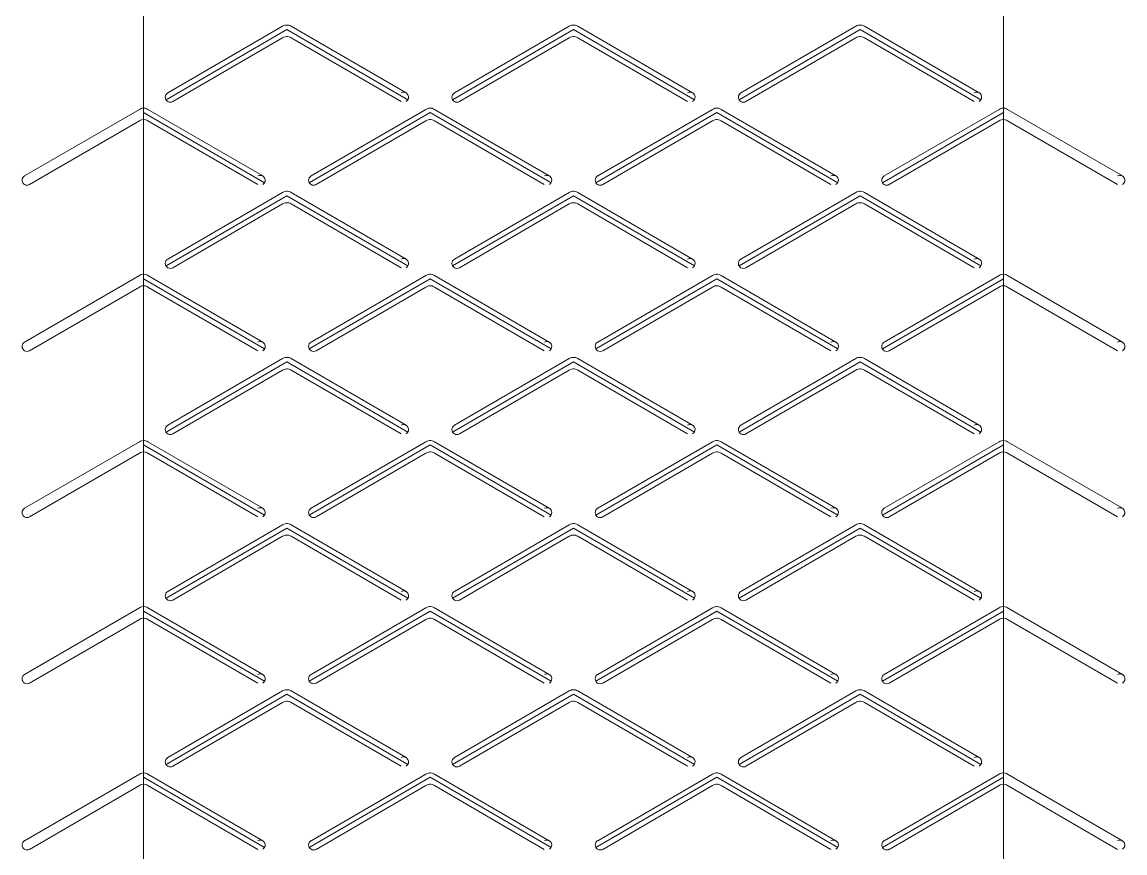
# Model space of a CAD drawing. Header units: metres. Extents: x -3 to 25, y 0 to 162.
# Drawn here: x -3.05 to 24.59, y 80.15 to 100.97 of the extents above; entities that cross this region are included whole.
import ezdxf

# ---------------------------------------------------------------- set-up
doc = ezdxf.new("R2010")
doc.units = ezdxf.units.M
doc.layers.add('TOP', color=1, linetype='Continuous', lineweight=0)

msp = doc.modelspace()

# ---------------------------------------------------------------- linework, layer by layer
at = {"layer": 'TOP'}
for p, q in [((0.606, 99.193), (3.482, 100.862)), ((3.482, 100.862), (3.513, 100.878)), ((3.513, 100.878), (3.544, 100.888)), ((3.544, 100.888), (3.575, 100.893)), ((3.575, 100.893), (3.605, 100.893)), ((3.605, 100.893), (3.636, 100.888)), ((3.636, 100.888), (3.667, 100.878)), ((3.667, 100.878), (3.698, 100.862)), ((3.698, 100.862), (6.574, 99.193)), ((7.786, 99.193), (10.662, 100.862)), ((10.662, 100.862), (10.693, 100.878)), ((10.693, 100.878), (10.724, 100.888)), ((10.724, 100.888), (10.755, 100.893)), ((10.755, 100.893), (10.785, 100.893)), ((10.785, 100.893), (10.816, 100.888)), ((10.816, 100.888), (10.847, 100.878)), ((10.847, 100.878), (10.878, 100.862)), ((10.878, 100.862), (13.754, 99.193)), ((14.966, 99.193), (17.842, 100.862)), ((17.842, 100.862), (17.873, 100.878)), ((17.873, 100.878), (17.904, 100.888)), ((17.904, 100.888), (17.935, 100.893)), ((17.935, 100.893), (17.965, 100.893)), ((17.965, 100.893), (17.996, 100.888)), ((17.996, 100.888), (18.027, 100.878)), ((18.027, 100.878), (18.058, 100.862)), ((18.058, 100.862), (20.934, 99.193)), ((0.56, 99.022), (3.59, 100.781)), ((3.482, 100.574), (3.513, 100.589)), ((3.513, 100.589), (3.544, 100.599)), ((3.544, 100.599), (3.575, 100.604)), ((3.575, 100.604), (3.605, 100.604)), ((3.59, 100.781), (6.62, 99.022)), ((3.605, 100.604), (3.636, 100.599)), ((3.636, 100.599), (3.667, 100.589)), ((3.667, 100.589), (3.698, 100.574)), ((7.74, 99.022), (10.77, 100.781)), ((10.662, 100.574), (10.693, 100.589)), ((10.693, 100.589), (10.724, 100.599)), ((10.724, 100.599), (10.755, 100.604)), ((10.755, 100.604), (10.785, 100.604)), ((10.77, 100.781), (13.8, 99.022)), ((10.785, 100.604), (10.816, 100.599)), ((10.816, 100.599), (10.847, 100.589)), ((10.847, 100.589), (10.878, 100.574)), ((14.92, 99.022), (17.95, 100.781)), ((17.842, 100.574), (17.873, 100.589)), ((17.873, 100.589), (17.904, 100.599)), ((17.904, 100.599), (17.935, 100.604)), ((17.935, 100.604), (17.965, 100.604)), ((17.95, 100.781), (20.98, 99.022)), ((17.965, 100.604), (17.996, 100.599)), ((17.996, 100.599), (18.027, 100.589)), ((18.027, 100.589), (18.058, 100.574)), ((0.731, 98.976), (3.482, 100.574)), ((3.698, 100.574), (6.449, 98.976)), ((7.911, 98.976), (10.662, 100.574)), ((10.878, 100.574), (13.629, 98.976)), ((15.091, 98.976), (17.842, 100.574)), ((18.058, 100.574), (20.809, 98.976)), ((-2.984, 97.111), (-0.108, 98.78)), ((-0.108, 98.78), (-0.077, 98.796)), ((-0.077, 98.796), (-0.046, 98.806)), ((-0.046, 98.806), (-0.015, 98.811)), ((-0.015, 98.811), (0.015, 98.811)), ((0, 98.699), (3.03, 96.94)), ((0.015, 98.811), (0.046, 98.806)), ((0.046, 98.806), (0.077, 98.796)), ((0.077, 98.796), (0.108, 98.78)), ((0.108, 98.78), (2.984, 97.111)), ((4.15, 96.94), (7.18, 98.699)), ((4.196, 97.111), (7.072, 98.78)), ((7.072, 98.78), (7.103, 98.796)), ((7.103, 98.796), (7.134, 98.806)), ((7.134, 98.806), (7.165, 98.811)), ((7.165, 98.811), (7.195, 98.811)), ((7.18, 98.699), (10.21, 96.94)), ((7.195, 98.811), (7.226, 98.806)), ((7.226, 98.806), (7.257, 98.796)), ((7.257, 98.796), (7.288, 98.78)), ((7.288, 98.78), (10.164, 97.111)), ((11.33, 96.94), (14.36, 98.699)), ((11.376, 97.111), (14.252, 98.78)), ((14.252, 98.78), (14.283, 98.796)), ((14.283, 98.796), (14.314, 98.806)), ((14.314, 98.806), (14.345, 98.811)), ((14.345, 98.811), (14.375, 98.811)), ((14.36, 98.699), (17.39, 96.94)), ((14.375, 98.811), (14.406, 98.806)), ((14.406, 98.806), (14.437, 98.796)), ((14.437, 98.796), (14.468, 98.78)), ((14.468, 98.78), (17.344, 97.111)), ((18.51, 96.94), (21.54, 98.699)), ((18.556, 97.111), (21.432, 98.78)), ((21.432, 98.78), (21.463, 98.796)), ((21.463, 98.796), (21.494, 98.806)), ((21.494, 98.806), (21.525, 98.811)), ((21.525, 98.811), (21.555, 98.811)), ((21.555, 98.811), (21.586, 98.806)), ((21.586, 98.806), (21.617, 98.796)), ((21.617, 98.796), (21.648, 98.78)), ((21.648, 98.78), (24.524, 97.111)), ((-2.859, 96.894), (-0.108, 98.492)), ((-0.108, 98.492), (-0.077, 98.507)), ((-0.077, 98.507), (-0.046, 98.517)), ((-0.046, 98.517), (-0.015, 98.522)), ((-0.015, 98.522), (0.015, 98.522)), ((0.015, 98.522), (0.046, 98.517)), ((0.046, 98.517), (0.077, 98.507)), ((0.077, 98.507), (0.108, 98.492)), ((0.108, 98.492), (2.859, 96.894)), ((4.321, 96.894), (7.072, 98.492)), ((7.072, 98.492), (7.103, 98.507)), ((7.103, 98.507), (7.134, 98.517)), ((7.134, 98.517), (7.165, 98.522)), ((7.165, 98.522), (7.195, 98.522)), ((7.195, 98.522), (7.226, 98.517)), ((7.226, 98.517), (7.257, 98.507)), ((7.257, 98.507), (7.288, 98.492)), ((7.288, 98.492), (10.039, 96.894)), ((11.501, 96.894), (14.252, 98.492)), ((14.252, 98.492), (14.283, 98.507)), ((14.283, 98.507), (14.314, 98.517)), ((14.314, 98.517), (14.345, 98.522)), ((14.345, 98.522), (14.375, 98.522)), ((14.375, 98.522), (14.406, 98.517)), ((14.406, 98.517), (14.437, 98.507)), ((14.437, 98.507), (14.468, 98.492)), ((14.468, 98.492), (17.219, 96.894)), ((18.681, 96.894), (21.432, 98.492)), ((21.432, 98.492), (21.463, 98.507)), ((21.463, 98.507), (21.494, 98.517)), ((21.494, 98.517), (21.525, 98.522)), ((21.525, 98.522), (21.555, 98.522)), ((21.555, 98.522), (21.586, 98.517)), ((21.586, 98.517), (21.617, 98.507)), ((21.617, 98.507), (21.648, 98.492)), ((21.648, 98.492), (24.399, 96.894)), ((3.513, 96.713), (3.544, 96.724)), ((3.544, 96.724), (3.575, 96.729)), ((3.575, 96.729), (3.605, 96.729)), ((3.605, 96.729), (3.636, 96.724)), ((3.636, 96.724), (3.667, 96.713)), ((10.693, 96.713), (10.724, 96.724)), ((10.724, 96.724), (10.755, 96.729)), ((10.755, 96.729), (10.785, 96.729)), ((10.785, 96.729), (10.816, 96.724)), ((10.816, 96.724), (10.847, 96.713)), ((17.873, 96.713), (17.904, 96.724)), ((17.904, 96.724), (17.935, 96.729)), ((17.935, 96.729), (17.965, 96.729)), ((17.965, 96.729), (17.996, 96.724)), ((17.996, 96.724), (18.027, 96.713)), ((0.56, 94.858), (3.59, 96.616)), ((0.606, 95.028), (3.482, 96.698)), ((3.482, 96.698), (3.513, 96.713)), ((3.59, 96.616), (6.62, 94.858)), ((3.667, 96.713), (3.698, 96.698)), ((3.698, 96.698), (6.574, 95.028)), ((7.74, 94.858), (10.77, 96.616)), ((7.786, 95.028), (10.662, 96.698)), ((10.662, 96.698), (10.693, 96.713)), ((10.77, 96.616), (13.8, 94.858)), ((10.847, 96.713), (10.878, 96.698)), ((10.878, 96.698), (13.754, 95.028)), ((14.92, 94.858), (17.95, 96.616)), ((14.966, 95.028), (17.842, 96.698)), ((17.842, 96.698), (17.873, 96.713)), ((17.95, 96.616), (20.98, 94.858)), ((18.027, 96.713), (18.058, 96.698)), ((18.058, 96.698), (20.934, 95.028)), ((0.731, 94.812), (3.482, 96.409)), ((3.482, 96.409), (3.513, 96.425)), ((3.513, 96.425), (3.544, 96.435)), ((3.544, 96.435), (3.575, 96.44)), ((3.575, 96.44), (3.605, 96.44)), ((3.605, 96.44), (3.636, 96.435)), ((3.636, 96.435), (3.667, 96.425)), ((3.667, 96.425), (3.698, 96.409)), ((3.698, 96.409), (6.449, 94.812)), ((7.911, 94.812), (10.662, 96.409)), ((10.662, 96.409), (10.693, 96.425)), ((10.693, 96.425), (10.724, 96.435)), ((10.724, 96.435), (10.755, 96.44)), ((10.755, 96.44), (10.785, 96.44)), ((10.785, 96.44), (10.816, 96.435)), ((10.816, 96.435), (10.847, 96.425)), ((10.847, 96.425), (10.878, 96.409)), ((10.878, 96.409), (13.629, 94.812)), ((15.091, 94.812), (17.842, 96.409)), ((17.842, 96.409), (17.873, 96.425)), ((17.873, 96.425), (17.904, 96.435)), ((17.904, 96.435), (17.935, 96.44)), ((17.935, 96.44), (17.965, 96.44)), ((17.965, 96.44), (17.996, 96.435)), ((17.996, 96.435), (18.027, 96.425)), ((18.027, 96.425), (18.058, 96.409)), ((18.058, 96.409), (20.809, 94.812)), ((-2.984, 92.946), (-0.108, 94.616)), ((-0.108, 94.616), (-0.077, 94.631)), ((-0.077, 94.631), (-0.046, 94.641)), ((-0.046, 94.641), (-0.015, 94.647)), ((-0.015, 94.647), (0.015, 94.647)), ((0, 94.534), (3.03, 92.775)), ((0.015, 94.647), (0.046, 94.641)), ((0.046, 94.641), (0.077, 94.631)), ((0.077, 94.631), (0.108, 94.616)), ((0.108, 94.616), (2.984, 92.946)), ((4.15, 92.775), (7.18, 94.534)), ((4.196, 92.946), (7.072, 94.616)), ((7.072, 94.616), (7.103, 94.631)), ((7.103, 94.631), (7.134, 94.641)), ((7.134, 94.641), (7.165, 94.647)), ((7.165, 94.647), (7.195, 94.647)), ((7.18, 94.534), (10.21, 92.775)), ((7.195, 94.647), (7.226, 94.641)), ((7.226, 94.641), (7.257, 94.631)), ((7.257, 94.631), (7.288, 94.616)), ((7.288, 94.616), (10.164, 92.946)), ((11.33, 92.775), (14.36, 94.534)), ((11.376, 92.946), (14.252, 94.616)), ((14.252, 94.616), (14.283, 94.631)), ((14.283, 94.631), (14.314, 94.641)), ((14.314, 94.641), (14.345, 94.647)), ((14.345, 94.647), (14.375, 94.647)), ((14.36, 94.534), (17.39, 92.775)), ((14.375, 94.647), (14.406, 94.641)), ((14.406, 94.641), (14.437, 94.631)), ((14.437, 94.631), (14.468, 94.616)), ((14.468, 94.616), (17.344, 92.946)), ((18.51, 92.775), (21.54, 94.534)), ((18.556, 92.946), (21.432, 94.616)), ((21.432, 94.616), (21.463, 94.631)), ((21.463, 94.631), (21.494, 94.641)), ((21.494, 94.641), (21.525, 94.647)), ((21.525, 94.647), (21.555, 94.647)), ((21.555, 94.647), (21.586, 94.641)), ((21.586, 94.641), (21.617, 94.631)), ((21.617, 94.631), (21.648, 94.616)), ((21.648, 94.616), (24.524, 92.946)), ((-2.859, 92.73), (-0.108, 94.327)), ((-0.108, 94.327), (-0.077, 94.343)), ((-0.077, 94.343), (-0.046, 94.353)), ((-0.046, 94.353), (-0.015, 94.358)), ((-0.015, 94.358), (0.015, 94.358)), ((0.015, 94.358), (0.046, 94.353)), ((0.046, 94.353), (0.077, 94.343)), ((0.077, 94.343), (0.108, 94.327)), ((0.108, 94.327), (2.859, 92.73)), ((4.321, 92.73), (7.072, 94.327)), ((7.072, 94.327), (7.103, 94.343)), ((7.103, 94.343), (7.134, 94.353)), ((7.134, 94.353), (7.165, 94.358)), ((7.165, 94.358), (7.195, 94.358)), ((7.195, 94.358), (7.226, 94.353)), ((7.226, 94.353), (7.257, 94.343)), ((7.257, 94.343), (7.288, 94.327)), ((7.288, 94.327), (10.039, 92.73)), ((11.501, 92.73), (14.252, 94.327)), ((14.252, 94.327), (14.283, 94.343)), ((14.283, 94.343), (14.314, 94.353)), ((14.314, 94.353), (14.345, 94.358)), ((14.345, 94.358), (14.375, 94.358)), ((14.375, 94.358), (14.406, 94.353)), ((14.406, 94.353), (14.437, 94.343)), ((14.437, 94.343), (14.468, 94.327)), ((14.468, 94.327), (17.219, 92.73)), ((18.681, 92.73), (21.432, 94.327)), ((21.432, 94.327), (21.463, 94.343)), ((21.463, 94.343), (21.494, 94.353)), ((21.494, 94.353), (21.525, 94.358)), ((21.525, 94.358), (21.555, 94.358)), ((21.555, 94.358), (21.586, 94.353)), ((21.586, 94.353), (21.617, 94.343)), ((21.617, 94.343), (21.648, 94.327)), ((21.648, 94.327), (24.399, 92.73)), ((0.56, 90.693), (3.59, 92.452)), ((0.606, 90.864), (3.482, 92.534)), ((3.482, 92.534), (3.513, 92.549)), ((3.513, 92.549), (3.544, 92.559)), ((3.544, 92.559), (3.575, 92.564)), ((3.575, 92.564), (3.605, 92.564)), ((3.59, 92.452), (6.62, 90.693)), ((3.605, 92.564), (3.636, 92.559)), ((3.636, 92.559), (3.667, 92.549)), ((3.667, 92.549), (3.698, 92.534)), ((3.698, 92.534), (6.574, 90.864)), ((7.74, 90.693), (10.77, 92.452)), ((7.786, 90.864), (10.662, 92.534)), ((10.662, 92.534), (10.693, 92.549)), ((10.693, 92.549), (10.724, 92.559)), ((10.724, 92.559), (10.755, 92.564)), ((10.755, 92.564), (10.785, 92.564)), ((10.77, 92.452), (13.8, 90.693)), ((10.785, 92.564), (10.816, 92.559)), ((10.816, 92.559), (10.847, 92.549)), ((10.847, 92.549), (10.878, 92.534)), ((10.878, 92.534), (13.754, 90.864)), ((14.92, 90.693), (17.95, 92.452)), ((14.966, 90.864), (17.842, 92.534)), ((17.842, 92.534), (17.873, 92.549)), ((17.873, 92.549), (17.904, 92.559)), ((17.904, 92.559), (17.935, 92.564)), ((17.935, 92.564), (17.965, 92.564)), ((17.95, 92.452), (20.98, 90.693)), ((17.965, 92.564), (17.996, 92.559)), ((17.996, 92.559), (18.027, 92.549)), ((18.027, 92.549), (18.058, 92.534)), ((18.058, 92.534), (20.934, 90.864)), ((0.731, 90.647), (3.482, 92.245)), ((3.482, 92.245), (3.513, 92.26)), ((3.513, 92.26), (3.544, 92.271)), ((3.544, 92.271), (3.575, 92.276)), ((3.575, 92.276), (3.605, 92.276)), ((3.605, 92.276), (3.636, 92.271)), ((3.636, 92.271), (3.667, 92.26)), ((3.667, 92.26), (3.698, 92.245)), ((3.698, 92.245), (6.449, 90.647)), ((7.911, 90.647), (10.662, 92.245)), ((10.662, 92.245), (10.693, 92.26)), ((10.693, 92.26), (10.724, 92.271)), ((10.724, 92.271), (10.755, 92.276)), ((10.755, 92.276), (10.785, 92.276)), ((10.785, 92.276), (10.816, 92.271)), ((10.816, 92.271), (10.847, 92.26)), ((10.847, 92.26), (10.878, 92.245)), ((10.878, 92.245), (13.629, 90.647)), ((15.091, 90.647), (17.842, 92.245)), ((17.842, 92.245), (17.873, 92.26)), ((17.873, 92.26), (17.904, 92.271)), ((17.904, 92.271), (17.935, 92.276)), ((17.935, 92.276), (17.965, 92.276)), ((17.965, 92.276), (17.996, 92.271)), ((17.996, 92.271), (18.027, 92.26)), ((18.027, 92.26), (18.058, 92.245)), ((18.058, 92.245), (20.809, 90.647)), ((-2.984, 88.782), (-0.108, 90.451)), ((-0.108, 90.451), (-0.077, 90.467)), ((-0.077, 90.467), (-0.046, 90.477)), ((-0.046, 90.477), (-0.015, 90.482)), ((-0.015, 90.482), (0.015, 90.482)), ((0, 90.37), (3.03, 88.611)), ((0.015, 90.482), (0.046, 90.477)), ((0.046, 90.477), (0.077, 90.467)), ((0.077, 90.467), (0.108, 90.451)), ((0.108, 90.451), (2.984, 88.782)), ((4.15, 88.611), (7.18, 90.37)), ((4.196, 88.782), (7.072, 90.451)), ((7.072, 90.451), (7.103, 90.467)), ((7.103, 90.467), (7.134, 90.477)), ((7.134, 90.477), (7.165, 90.482)), ((7.165, 90.482), (7.195, 90.482)), ((7.18, 90.37), (10.21, 88.611)), ((7.195, 90.482), (7.226, 90.477)), ((7.226, 90.477), (7.257, 90.467)), ((7.257, 90.467), (7.288, 90.451)), ((7.288, 90.451), (10.164, 88.782)), ((11.33, 88.611), (14.36, 90.37)), ((11.376, 88.782), (14.252, 90.451)), ((14.252, 90.451), (14.283, 90.467)), ((14.283, 90.467), (14.314, 90.477)), ((14.314, 90.477), (14.345, 90.482)), ((14.345, 90.482), (14.375, 90.482)), ((14.36, 90.37), (17.39, 88.611)), ((14.375, 90.482), (14.406, 90.477)), ((14.406, 90.477), (14.437, 90.467)), ((14.437, 90.467), (14.468, 90.451)), ((14.468, 90.451), (17.344, 88.782)), ((18.51, 88.611), (21.54, 90.37)), ((18.556, 88.782), (21.432, 90.451)), ((21.432, 90.451), (21.463, 90.467)), ((21.463, 90.467), (21.494, 90.477)), ((21.494, 90.477), (21.525, 90.482)), ((21.525, 90.482), (21.555, 90.482)), ((21.555, 90.482), (21.586, 90.477)), ((21.586, 90.477), (21.617, 90.467)), ((21.617, 90.467), (21.648, 90.451)), ((21.648, 90.451), (24.524, 88.782)), ((-2.859, 88.565), (-0.108, 90.163)), ((-0.108, 90.163), (-0.077, 90.178)), ((-0.077, 90.178), (-0.046, 90.188)), ((-0.046, 90.188), (-0.015, 90.194)), ((-0.015, 90.194), (0.015, 90.194)), ((0.015, 90.194), (0.046, 90.188)), ((0.046, 90.188), (0.077, 90.178)), ((0.077, 90.178), (0.108, 90.163)), ((0.108, 90.163), (2.859, 88.565)), ((4.321, 88.565), (7.072, 90.163)), ((7.072, 90.163), (7.103, 90.178)), ((7.103, 90.178), (7.134, 90.188)), ((7.134, 90.188), (7.165, 90.194)), ((7.165, 90.194), (7.195, 90.194)), ((7.195, 90.194), (7.226, 90.188)), ((7.226, 90.188), (7.257, 90.178)), ((7.257, 90.178), (7.288, 90.163)), ((7.288, 90.163), (10.039, 88.565)), ((11.501, 88.565), (14.252, 90.163)), ((14.252, 90.163), (14.283, 90.178)), ((14.283, 90.178), (14.314, 90.188)), ((14.314, 90.188), (14.345, 90.194)), ((14.345, 90.194), (14.375, 90.194)), ((14.375, 90.194), (14.406, 90.188)), ((14.406, 90.188), (14.437, 90.178)), ((14.437, 90.178), (14.468, 90.163)), ((14.468, 90.163), (17.219, 88.565)), ((18.681, 88.565), (21.432, 90.163)), ((21.432, 90.163), (21.463, 90.178)), ((21.463, 90.178), (21.494, 90.188)), ((21.494, 90.188), (21.525, 90.194)), ((21.525, 90.194), (21.555, 90.194)), ((21.555, 90.194), (21.586, 90.188)), ((21.586, 90.188), (21.617, 90.178)), ((21.617, 90.178), (21.648, 90.163)), ((21.648, 90.163), (24.399, 88.565)), ((0.56, 86.529), (3.59, 88.288)), ((0.606, 86.7), (3.482, 88.369)), ((3.482, 88.369), (3.513, 88.385)), ((3.513, 88.385), (3.544, 88.395)), ((3.544, 88.395), (3.575, 88.4)), ((3.575, 88.4), (3.605, 88.4)), ((3.59, 88.288), (6.62, 86.529)), ((3.605, 88.4), (3.636, 88.395)), ((3.636, 88.395), (3.667, 88.385)), ((3.667, 88.385), (3.698, 88.369)), ((3.698, 88.369), (6.574, 86.7)), ((7.74, 86.529), (10.77, 88.288)), ((7.786, 86.7), (10.662, 88.369)), ((10.662, 88.369), (10.693, 88.385)), ((10.693, 88.385), (10.724, 88.395)), ((10.724, 88.395), (10.755, 88.4)), ((10.755, 88.4), (10.785, 88.4)), ((10.77, 88.288), (13.8, 86.529)), ((10.785, 88.4), (10.816, 88.395)), ((10.816, 88.395), (10.847, 88.385)), ((10.847, 88.385), (10.878, 88.369)), ((10.878, 88.369), (13.754, 86.7)), ((14.92, 86.529), (17.95, 88.288)), ((14.966, 86.7), (17.842, 88.369)), ((17.842, 88.369), (17.873, 88.385)), ((17.873, 88.385), (17.904, 88.395)), ((17.904, 88.395), (17.935, 88.4)), ((17.935, 88.4), (17.965, 88.4)), ((17.95, 88.288), (20.98, 86.529)), ((17.965, 88.4), (17.996, 88.395)), ((17.996, 88.395), (18.027, 88.385)), ((18.027, 88.385), (18.058, 88.369)), ((18.058, 88.369), (20.934, 86.7)), ((0.731, 86.483), (3.482, 88.081)), ((3.482, 88.081), (3.513, 88.096)), ((3.513, 88.096), (3.544, 88.106)), ((3.544, 88.106), (3.575, 88.111)), ((3.575, 88.111), (3.605, 88.111)), ((3.605, 88.111), (3.636, 88.106)), ((3.636, 88.106), (3.667, 88.096)), ((3.667, 88.096), (3.698, 88.081)), ((3.698, 88.081), (6.449, 86.483)), ((7.911, 86.483), (10.662, 88.081)), ((10.662, 88.081), (10.693, 88.096)), ((10.693, 88.096), (10.724, 88.106)), ((10.724, 88.106), (10.755, 88.111)), ((10.755, 88.111), (10.785, 88.111)), ((10.785, 88.111), (10.816, 88.106)), ((10.816, 88.106), (10.847, 88.096)), ((10.847, 88.096), (10.878, 88.081)), ((10.878, 88.081), (13.629, 86.483)), ((15.091, 86.483), (17.842, 88.081)), ((17.842, 88.081), (17.873, 88.096)), ((17.873, 88.096), (17.904, 88.106)), ((17.904, 88.106), (17.935, 88.111)), ((17.935, 88.111), (17.965, 88.111)), ((17.965, 88.111), (17.996, 88.106)), ((17.996, 88.106), (18.027, 88.096)), ((18.027, 88.096), (18.058, 88.081)), ((18.058, 88.081), (20.809, 86.483)), ((-2.984, 84.617), (-0.108, 86.287)), ((-0.108, 86.287), (-0.077, 86.302)), ((-0.077, 86.302), (-0.046, 86.313)), ((-0.046, 86.313), (-0.015, 86.318)), ((-0.015, 86.318), (0.015, 86.318)), ((0.015, 86.318), (0.046, 86.313)), ((0.046, 86.313), (0.077, 86.302)), ((0.077, 86.302), (0.108, 86.287)), ((0.108, 86.287), (2.984, 84.617)), ((4.196, 84.617), (7.072, 86.287)), ((7.072, 86.287), (7.103, 86.302)), ((7.103, 86.302), (7.134, 86.313)), ((7.134, 86.313), (7.165, 86.318)), ((7.165, 86.318), (7.195, 86.318)), ((7.195, 86.318), (7.226, 86.313)), ((7.226, 86.313), (7.257, 86.302)), ((7.257, 86.302), (7.288, 86.287)), ((7.288, 86.287), (10.164, 84.617)), ((11.376, 84.617), (14.252, 86.287)), ((14.252, 86.287), (14.283, 86.302)), ((14.283, 86.302), (14.314, 86.313)), ((14.314, 86.313), (14.345, 86.318)), ((14.345, 86.318), (14.375, 86.318)), ((14.375, 86.318), (14.406, 86.313)), ((14.406, 86.313), (14.437, 86.302)), ((14.437, 86.302), (14.468, 86.287)), ((14.468, 86.287), (17.344, 84.617)), ((18.556, 84.617), (21.432, 86.287)), ((21.432, 86.287), (21.463, 86.302)), ((21.463, 86.302), (21.494, 86.313)), ((21.494, 86.313), (21.525, 86.318)), ((21.525, 86.318), (21.555, 86.318)), ((21.555, 86.318), (21.586, 86.313)), ((21.586, 86.313), (21.617, 86.302)), ((21.617, 86.302), (21.648, 86.287)), ((21.648, 86.287), (24.524, 84.617)), ((-2.859, 84.401), (-0.108, 85.998)), ((-0.108, 85.998), (-0.077, 86.014)), ((-0.077, 86.014), (-0.046, 86.024)), ((-0.046, 86.024), (-0.015, 86.029)), ((-0.015, 86.029), (0.015, 86.029)), ((0, 86.205), (3.03, 84.447)), ((0.015, 86.029), (0.046, 86.024)), ((0.046, 86.024), (0.077, 86.014)), ((0.077, 86.014), (0.108, 85.998)), ((0.108, 85.998), (2.859, 84.401)), ((4.15, 84.447), (7.18, 86.205)), ((4.321, 84.401), (7.072, 85.998)), ((7.072, 85.998), (7.103, 86.014)), ((7.103, 86.014), (7.134, 86.024)), ((7.134, 86.024), (7.165, 86.029)), ((7.165, 86.029), (7.195, 86.029)), ((7.18, 86.205), (10.21, 84.447)), ((7.195, 86.029), (7.226, 86.024)), ((7.226, 86.024), (7.257, 86.014)), ((7.257, 86.014), (7.288, 85.998)), ((7.288, 85.998), (10.039, 84.401)), ((11.33, 84.447), (14.36, 86.205)), ((11.501, 84.401), (14.252, 85.998)), ((14.252, 85.998), (14.283, 86.014)), ((14.283, 86.014), (14.314, 86.024)), ((14.314, 86.024), (14.345, 86.029)), ((14.345, 86.029), (14.375, 86.029)), ((14.36, 86.205), (17.39, 84.447)), ((14.375, 86.029), (14.406, 86.024)), ((14.406, 86.024), (14.437, 86.014)), ((14.437, 86.014), (14.468, 85.998)), ((14.468, 85.998), (17.219, 84.401)), ((18.51, 84.447), (21.54, 86.205)), ((18.681, 84.401), (21.432, 85.998)), ((21.432, 85.998), (21.463, 86.014)), ((21.463, 86.014), (21.494, 86.024)), ((21.494, 86.024), (21.525, 86.029)), ((21.525, 86.029), (21.555, 86.029)), ((21.555, 86.029), (21.586, 86.024)), ((21.586, 86.024), (21.617, 86.014)), ((21.617, 86.014), (21.648, 85.998)), ((21.648, 85.998), (24.399, 84.401)), ((0.56, 82.364), (3.59, 84.123)), ((0.606, 82.535), (3.482, 84.205)), ((3.482, 84.205), (3.513, 84.22)), ((3.513, 84.22), (3.544, 84.23)), ((3.544, 84.23), (3.575, 84.236)), ((3.575, 84.236), (3.605, 84.236)), ((3.59, 84.123), (6.62, 82.364)), ((3.605, 84.236), (3.636, 84.23)), ((3.636, 84.23), (3.667, 84.22)), ((3.667, 84.22), (3.698, 84.205)), ((3.698, 84.205), (6.574, 82.535)), ((7.74, 82.364), (10.77, 84.123)), ((7.786, 82.535), (10.662, 84.205)), ((10.662, 84.205), (10.693, 84.22)), ((10.693, 84.22), (10.724, 84.23)), ((10.724, 84.23), (10.755, 84.236)), ((10.755, 84.236), (10.785, 84.236)), ((10.77, 84.123), (13.8, 82.364)), ((10.785, 84.236), (10.816, 84.23)), ((10.816, 84.23), (10.847, 84.22)), ((10.847, 84.22), (10.878, 84.205)), ((10.878, 84.205), (13.754, 82.535)), ((14.92, 82.364), (17.95, 84.123)), ((14.966, 82.535), (17.842, 84.205)), ((17.842, 84.205), (17.873, 84.22)), ((17.873, 84.22), (17.904, 84.23)), ((17.904, 84.23), (17.935, 84.236)), ((17.935, 84.236), (17.965, 84.236)), ((17.95, 84.123), (20.98, 82.364)), ((17.965, 84.236), (17.996, 84.23)), ((17.996, 84.23), (18.027, 84.22)), ((18.027, 84.22), (18.058, 84.205)), ((18.058, 84.205), (20.934, 82.535)), ((0.731, 82.319), (3.482, 83.916)), ((3.482, 83.916), (3.513, 83.932)), ((3.513, 83.932), (3.544, 83.942)), ((3.544, 83.942), (3.575, 83.947)), ((3.575, 83.947), (3.605, 83.947)), ((3.605, 83.947), (3.636, 83.942)), ((3.636, 83.942), (3.667, 83.932)), ((3.667, 83.932), (3.698, 83.916)), ((3.698, 83.916), (6.449, 82.319)), ((7.911, 82.319), (10.662, 83.916)), ((10.662, 83.916), (10.693, 83.932)), ((10.693, 83.932), (10.724, 83.942)), ((10.724, 83.942), (10.755, 83.947)), ((10.755, 83.947), (10.785, 83.947)), ((10.785, 83.947), (10.816, 83.942)), ((10.816, 83.942), (10.847, 83.932)), ((10.847, 83.932), (10.878, 83.916)), ((10.878, 83.916), (13.629, 82.319)), ((15.091, 82.319), (17.842, 83.916)), ((17.842, 83.916), (17.873, 83.932)), ((17.873, 83.932), (17.904, 83.942)), ((17.904, 83.942), (17.935, 83.947)), ((17.935, 83.947), (17.965, 83.947)), ((17.965, 83.947), (17.996, 83.942)), ((17.996, 83.942), (18.027, 83.932)), ((18.027, 83.932), (18.058, 83.916)), ((18.058, 83.916), (20.809, 82.319)), ((-2.984, 80.453), (-0.108, 82.123)), ((-0.108, 82.123), (-0.077, 82.138)), ((-0.077, 82.138), (-0.046, 82.148)), ((-0.046, 82.148), (-0.015, 82.153)), ((-0.015, 82.153), (0.015, 82.153)), ((0.015, 82.153), (0.046, 82.148)), ((0.046, 82.148), (0.077, 82.138)), ((0.077, 82.138), (0.108, 82.123)), ((0.108, 82.123), (2.984, 80.453)), ((4.196, 80.453), (7.072, 82.123)), ((7.072, 82.123), (7.103, 82.138)), ((7.103, 82.138), (7.134, 82.148)), ((7.134, 82.148), (7.165, 82.153)), ((7.165, 82.153), (7.195, 82.153)), ((7.195, 82.153), (7.226, 82.148)), ((7.226, 82.148), (7.257, 82.138)), ((7.257, 82.138), (7.288, 82.123)), ((7.288, 82.123), (10.164, 80.453)), ((11.376, 80.453), (14.252, 82.123)), ((14.252, 82.123), (14.283, 82.138)), ((14.283, 82.138), (14.314, 82.148)), ((14.314, 82.148), (14.345, 82.153)), ((14.345, 82.153), (14.375, 82.153)), ((14.375, 82.153), (14.406, 82.148)), ((14.406, 82.148), (14.437, 82.138)), ((14.437, 82.138), (14.468, 82.123)), ((14.468, 82.123), (17.344, 80.453)), ((18.556, 80.453), (21.432, 82.123)), ((21.432, 82.123), (21.463, 82.138)), ((21.463, 82.138), (21.494, 82.148)), ((21.494, 82.148), (21.525, 82.153)), ((21.525, 82.153), (21.555, 82.153)), ((21.555, 82.153), (21.586, 82.148)), ((21.586, 82.148), (21.617, 82.138)), ((21.617, 82.138), (21.648, 82.123)), ((21.648, 82.123), (24.524, 80.453)), ((-2.859, 80.236), (-0.108, 81.834)), ((-0.108, 81.834), (-0.077, 81.849)), ((-0.077, 81.849), (-0.046, 81.86)), ((-0.046, 81.86), (-0.015, 81.865)), ((-0.015, 81.865), (0.015, 81.865)), ((0, 82.041), (3.03, 80.282)), ((0.015, 81.865), (0.046, 81.86)), ((0.046, 81.86), (0.077, 81.849)), ((0.077, 81.849), (0.108, 81.834)), ((0.108, 81.834), (2.859, 80.236)), ((4.15, 80.282), (7.18, 82.041)), ((4.321, 80.236), (7.072, 81.834)), ((7.072, 81.834), (7.103, 81.849)), ((7.103, 81.849), (7.134, 81.86)), ((7.134, 81.86), (7.165, 81.865)), ((7.165, 81.865), (7.195, 81.865)), ((7.18, 82.041), (10.21, 80.282)), ((7.195, 81.865), (7.226, 81.86)), ((7.226, 81.86), (7.257, 81.849)), ((7.257, 81.849), (7.288, 81.834)), ((7.288, 81.834), (10.039, 80.236)), ((11.33, 80.282), (14.36, 82.041)), ((11.501, 80.236), (14.252, 81.834)), ((14.252, 81.834), (14.283, 81.849)), ((14.283, 81.849), (14.314, 81.86)), ((14.314, 81.86), (14.345, 81.865)), ((14.345, 81.865), (14.375, 81.865)), ((14.36, 82.041), (17.39, 80.282)), ((14.375, 81.865), (14.406, 81.86)), ((14.406, 81.86), (14.437, 81.849)), ((14.437, 81.849), (14.468, 81.834)), ((14.468, 81.834), (17.219, 80.236)), ((18.51, 80.282), (21.54, 82.041)), ((18.681, 80.236), (21.432, 81.834)), ((21.432, 81.834), (21.463, 81.849)), ((21.463, 81.849), (21.494, 81.86)), ((21.494, 81.86), (21.525, 81.865)), ((21.525, 81.865), (21.555, 81.865)), ((21.555, 81.865), (21.586, 81.86)), ((21.586, 81.86), (21.617, 81.849)), ((21.617, 81.849), (21.648, 81.834)), ((21.648, 81.834), (24.399, 80.236))]:
    msp.add_line(p, q, dxfattribs=at)
msp.add_lwpolyline([(0, 0), (0, 162), (21.54, 162), (21.54, 0)], close=True, dxfattribs=at)
for centre, start, end in [((6.512, 99.084), -60, 120), ((13.692, 99.084), -60, 120), ((20.872, 99.084), -60, 120), ((0.668, 99.084), 120, 300), ((7.848, 99.084), 120, 300), ((15.028, 99.084), 120, 300), ((-2.922, 97.002), 120, 300), ((2.922, 97.002), -60, 120), ((4.258, 97.002), 120, 300), ((10.102, 97.002), -60, 120), ((11.438, 97.002), 120, 300), ((17.282, 97.002), -60, 120), ((18.618, 97.002), 120, 300), ((24.462, 97.002), -60, 120), ((0.668, 94.92), 120, 300), ((6.512, 94.92), -60, 120), ((7.848, 94.92), 120, 300), ((13.692, 94.92), -60, 120), ((15.028, 94.92), 120, 300), ((20.872, 94.92), -60, 120), ((-2.922, 92.838), 120, 300), ((2.922, 92.838), -60, 120), ((4.258, 92.838), 120, 300), ((10.102, 92.838), -60, 120), ((11.438, 92.838), 120, 300), ((17.282, 92.838), -60, 120), ((18.618, 92.838), 120, 300), ((24.462, 92.838), -60, 120), ((0.668, 90.756), 120, 300), ((6.512, 90.756), -60, 120), ((7.848, 90.756), 120, 300), ((13.692, 90.756), -60, 120), ((15.028, 90.756), 120, 300), ((20.872, 90.756), -60, 120), ((-2.922, 88.674), 120, 300), ((2.922, 88.674), -60, 120), ((4.258, 88.674), 120, 300), ((10.102, 88.674), -60, 120), ((11.438, 88.674), 120, 300), ((17.282, 88.674), -60, 120), ((18.618, 88.674), 120, 300), ((24.462, 88.674), -60, 120), ((0.668, 86.591), 120, 300), ((6.512, 86.591), -60, 120), ((7.848, 86.591), 120, 300), ((13.692, 86.591), -60, 120), ((15.028, 86.591), 120, 300), ((20.872, 86.591), -60, 120), ((-2.922, 84.509), 120, 300), ((2.922, 84.509), -60, 120), ((4.258, 84.509), 120, 300), ((10.102, 84.509), -60, 120), ((11.438, 84.509), 120, 300), ((17.282, 84.509), -60, 120), ((18.618, 84.509), 120, 300), ((24.462, 84.509), -60, 120), ((0.668, 82.427), 120, 300), ((6.512, 82.427), -60, 120), ((7.848, 82.427), 120, 300), ((13.692, 82.427), -60, 120), ((15.028, 82.427), 120, 300), ((20.872, 82.427), -60, 120), ((-2.922, 80.345), 120, 300), ((2.922, 80.345), -60, 120), ((4.258, 80.345), 120, 300), ((10.102, 80.345), -60, 120), ((11.438, 80.345), 120, 300), ((17.282, 80.345), -60, 120), ((18.618, 80.345), 120, 300), ((24.462, 80.345), -60, 120)]:
    msp.add_arc(centre, 0.125, start, end, dxfattribs=at)

doc.saveas('drawing.dxf')
